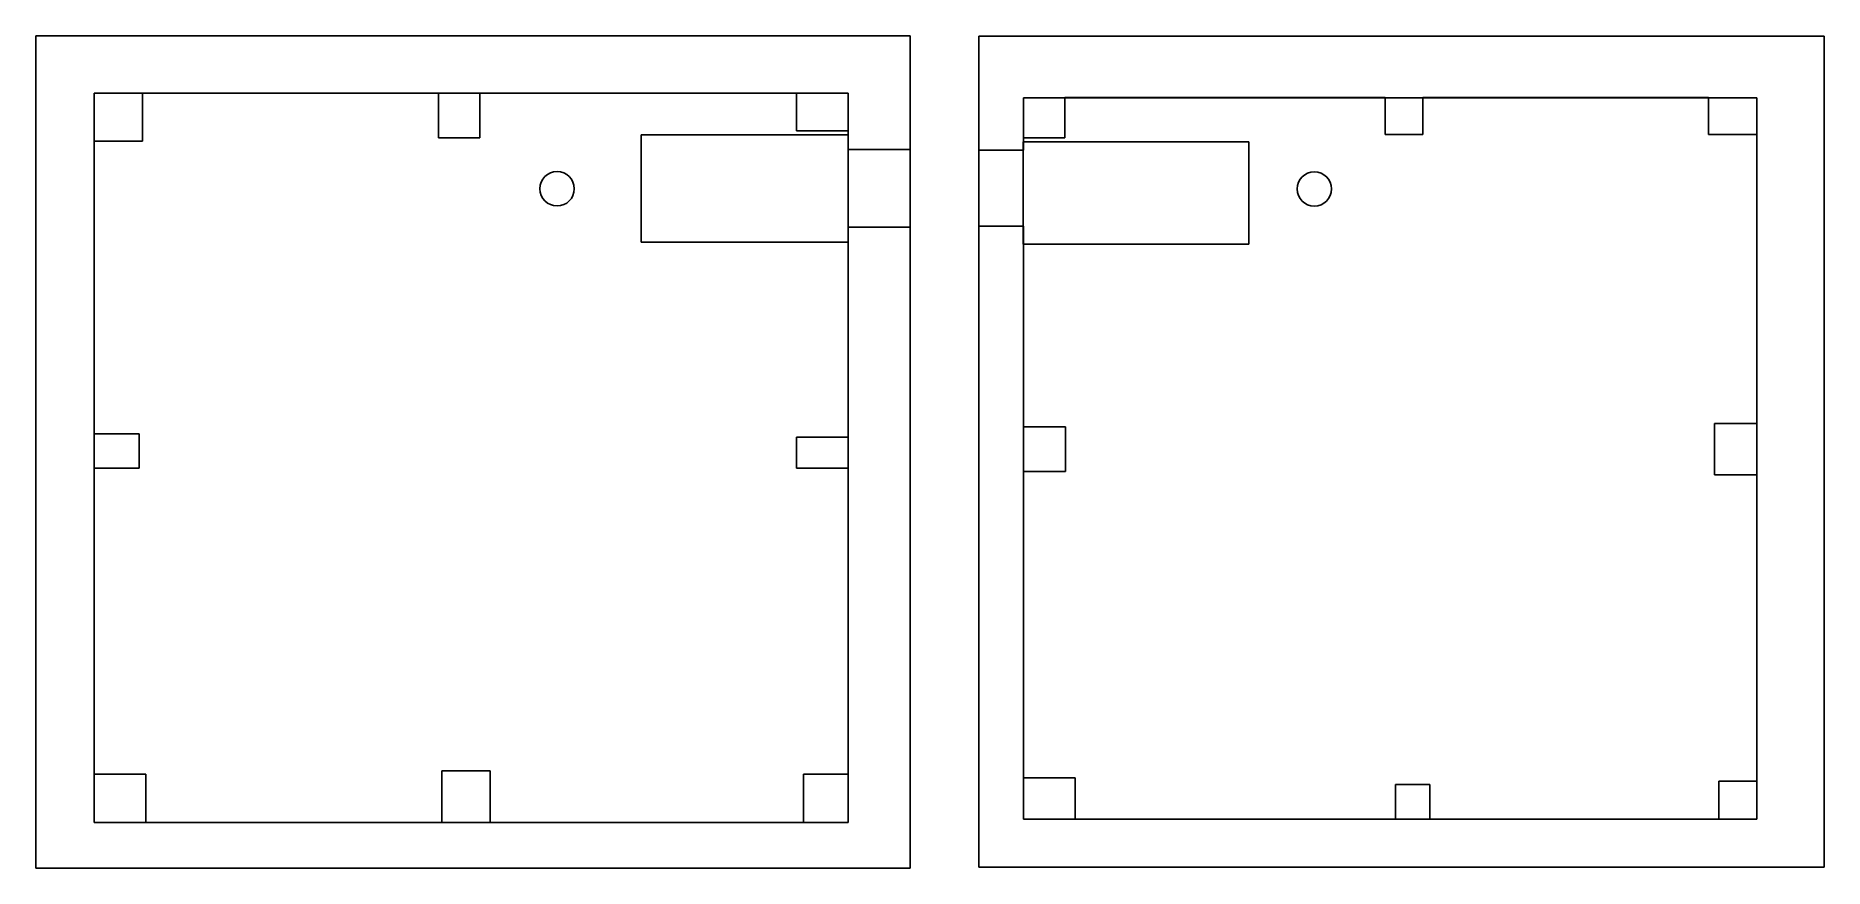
# Model space of a CAD drawing. Header units: millimetres. Extents: x 75 to 595, y -250 to -8.
import ezdxf

# ---------------------------------------------------------------- set-up
doc = ezdxf.new("R2010")
doc.units = ezdxf.units.MM
doc.layers.add('Body', color=7, linetype='CONTINUOUS')
doc.layers.add('Body001', color=7, linetype='CONTINUOUS')

msp = doc.modelspace()

# ---------------------------------------------------------------- linework, layer by layer
at = {"layer": 'Body'}
for p, q in [((75, -8.3431), (75, -8.3431, 22)), ((75, -8.3431), (329, -8.3431)), ((75, -8.3431, 22), (329, -8.3431, 22)), ((75, -8.3431), (75, -8.3431, 22)), ((75, -250.301), (75, -8.3431)), ((75, -250.301, 22), (75, -8.3431, 22)), ((75, -8.3431), (329, -8.3431)), ((75, -250.301), (75, -8.3431)), ((75, -8.3431, 22), (329, -8.3431, 22)), ((75, -250.301, 22), (75, -8.3431, 22)), ((329, -8.3431), (329, -8.3431, 22)), ((329, -8.3431), (329, -250.301)), ((329, -8.3431, 22), (329, -41.3938, 22)), ((329, -8.3431), (329, -8.3431, 22)), ((329, -8.3431), (329, -250.301)), ((329, -8.3431, 22), (329, -41.3938, 22)), ((92, -25, 22), (106, -25, 22)), ((92, -39, 22), (92, -25, 22)), ((92, -25, 22), (106, -25, 22)), ((92, -25, 11), (106, -25, 11)), ((92, -25, 22), (92, -25, 11)), ((92, -39, 22), (92, -25, 22)), ((92, -25, 22), (92, -25, 11)), ((92, -39, 11), (92, -25, 11)), ((92, -25, 11), (106, -25, 11)), ((92, -39, 11), (92, -25, 11)), ((106, -25, 22), (192, -25, 22)), ((106, -25, 22), (192, -25, 22)), ((106, -25, 11), (192, -25, 11)), ((106, -25, 22), (106, -25, 11)), ((106, -25, 22), (106, -25, 11)), ((106, -25, 5), (192, -25, 5)), ((106, -25, 5), (106, -39, 5)), ((106, -25, 11), (192, -25, 11)), ((106, -25, 5), (192, -25, 5)), ((106, -25, 11), (106, -25, 5)), ((106, -39, 11), (106, -25, 11)), ((106, -39, 11), (106, -25, 11)), ((106, -25, 5), (106, -39, 5)), ((106, -25, 11), (106, -25, 5)), ((192, -25, 22), (204, -25, 22)), ((192, -25, 22), (204, -25, 22)), ((192, -25, 11), (204, -25, 11)), ((192, -25, 22), (192, -25, 11)), ((192, -25, 22), (192, -25, 11)), ((192, -38, 5), (192, -25, 5)), ((192, -25, 11), (204, -25, 11)), ((192, -25, 11), (192, -38, 11)), ((192, -25, 11), (192, -25, 5)), ((192, -25, 11), (192, -38, 11)), ((192, -25, 11), (192, -25, 5)), ((192, -38, 5), (192, -25, 5)), ((204, -25, 22), (296, -25, 22)), ((204, -25, 22), (296, -25, 22)), ((204, -25, 11), (296, -25, 11)), ((204, -25, 22), (204, -25, 11)), ((204, -25, 22), (204, -25, 11)), ((204, -25, 5), (204, -38, 5)), ((204, -25, 5), (296, -25, 5)), ((204, -25, 11), (296, -25, 11)), ((204, -25, 5), (296, -25, 5)), ((204, -25, 11), (204, -25, 5)), ((204, -38, 11), (204, -25, 11)), ((204, -38, 11), (204, -25, 11)), ((204, -25, 5), (204, -38, 5)), ((204, -25, 11), (204, -25, 5)), ((296, -25, 22), (311, -25, 22)), ((296, -25, 22), (311, -25, 22)), ((296, -25, 11), (311, -25, 11)), ((296, -25, 22), (296, -25, 11)), ((296, -25, 22), (296, -25, 11)), ((296, -25, 5), (296, -36, 5)), ((296, -25, 11), (311, -25, 11)), ((296, -36, 11), (296, -25, 11)), ((296, -25, 11), (296, -25, 5)), ((296, -36, 11), (296, -25, 11)), ((296, -25, 5), (296, -36, 5)), ((296, -25, 11), (296, -25, 5)), ((311, -25, 22), (311, -36, 22)), ((311, -25, 22), (311, -36, 22)), ((311, -25, 11), (311, -36, 11)), ((311, -25, 22), (311, -25, 11)), ((311, -25, 22), (311, -25, 11)), ((311, -25, 11), (311, -36, 11)), ((296, -36, 5), (311, -36, 5)), ((311, -36, 11), (296, -36, 11)), ((311, -36, 11), (296, -36, 11)), ((296, -36, 5), (311, -36, 5)), ((296, -36, 11), (296, -36, 5)), ((296, -36, 11), (296, -36, 5)), ((311, -36, 22), (311, -41.3938, 22)), ((311, -36, 22), (311, -41.3938, 22)), ((311, -36, 11), (311, -41.3938, 11)), ((311, -36, 22), (311, -36, 11)), ((311, -36, 22), (311, -36, 11)), ((311, -36, 11), (311, -41.3938, 11)), ((311, -36, 5), (311, -37.1859, 5)), ((311, -36, 11), (311, -36, 5)), ((311, -36, 5), (311, -37.1859, 5)), ((311, -36, 11), (311, -36, 5)), ((92, -124, 22), (92, -39, 22)), ((92, -39, 22), (92, -39, 11)), ((92, -124, 22), (92, -39, 22)), ((92, -39, 22), (92, -39, 11)), ((92, -124, 11), (92, -39, 11)), ((92, -124, 5), (92, -39, 5)), ((106, -39, 5), (92, -39, 5)), ((92, -39, 11), (106, -39, 11)), ((92, -124, 11), (92, -39, 11)), ((92, -39, 11), (92, -39, 5)), ((92, -124, 5), (92, -39, 5)), ((92, -39, 11), (106, -39, 11)), ((92, -39, 11), (92, -39, 5)), ((106, -39, 5), (92, -39, 5)), ((106, -39, 11), (106, -39, 5)), ((106, -39, 11), (106, -39, 5)), ((204, -38, 5), (192, -38, 5)), ((192, -38, 11), (204, -38, 11)), ((192, -38, 11), (192, -38, 5)), ((192, -38, 11), (204, -38, 11)), ((192, -38, 11), (192, -38, 5)), ((204, -38, 5), (192, -38, 5)), ((204, -38, 11), (204, -38, 5)), ((204, -38, 11), (204, -38, 5)), ((250.887, -37.1859, 5), (311, -37.1859, 5)), ((250.887, -68.3809, 5), (250.887, -37.1859, 5)), ((250.887, -37.1859, 5), (250.887, -37.1859, 1)), ((250.887, -37.1859, 5), (311, -37.1859, 5)), ((250.887, -37.1859, 1), (311.069, -37.1859, 1)), ((250.887, -37.1859, 5), (250.887, -37.1859, 1)), ((250.887, -68.3809, 5), (250.887, -37.1859, 5)), ((250.887, -68.3809, 1), (250.887, -37.1859, 1)), ((250.887, -37.1859, 1), (311.069, -37.1859, 1)), ((250.887, -68.3809, 1), (250.887, -37.1859, 1)), ((311, -37.1859, 5), (311, -68.3809, 5)), ((311, -37.1859, 5), (311.069, -37.1859, 5)), ((311, -37.1859, 5), (311, -68.3809, 5)), ((311, -37.1859, 5), (311.069, -37.1859, 5)), ((329, -41.3938, 22), (311, -41.3938, 22)), ((311, -64, 6), (311, -41.3938, 6)), ((329, -41.3938, 6), (311, -41.3938, 6)), ((329, -41.3938, 22), (311, -41.3938, 22)), ((311, -41.3938, 22), (311, -41.3938, 11)), ((311, -41.3938, 11), (311, -41.3938, 6)), ((329, -41.3938, 6), (311, -41.3938, 6)), ((311, -41.3938, 22), (311, -41.3938, 11)), ((311, -41.3938, 11), (311, -41.3938, 6)), ((311, -64, 6), (311, -41.3938, 6)), ((311.069, -37.1859, 5), (311.069, -68.3809, 5)), ((311.069, -37.1859, 5), (311.069, -37.1859, 1)), ((311.069, -37.1859, 5), (311.069, -37.1859, 1)), ((311.069, -37.1859, 5), (311.069, -68.3809, 5)), ((311.069, -37.1859, 1), (311.069, -68.3809, 1)), ((311.069, -37.1859, 1), (311.069, -68.3809, 1)), ((329, -41.3938, 6), (329, -64, 6)), ((329, -41.3938, 6), (329, -41.3938, 22)), ((329, -41.3938, 6), (329, -64, 6)), ((329, -41.3938, 6), (329, -41.3938, 22)), ((221.463, -52.81), (221.463, -52.81, 5)), ((221.463, -52.81), (221.463, -52.81, 5)), ((311, -64, 22), (311, -125, 22)), ((311, -64, 22), (329, -64, 22)), ((311, -64, 22), (329, -64, 22)), ((311, -64, 6), (329, -64, 6)), ((311, -64, 6), (311, -64, 11)), ((311, -64, 11), (311, -64, 22)), ((311, -64, 6), (329, -64, 6)), ((311, -64, 22), (311, -125, 22)), ((311, -64, 11), (311, -125, 11)), ((311, -64, 11), (311, -64, 22)), ((311, -64, 6), (311, -64, 11)), ((311, -64, 11), (311, -125, 11)), ((329, -64, 22), (329, -250.301, 22)), ((329, -64, 22), (329, -64, 6)), ((329, -64, 22), (329, -250.301, 22)), ((329, -64, 22), (329, -64, 6)), ((311, -68.3809, 5), (250.887, -68.3809, 5)), ((250.887, -68.3809, 5), (250.887, -68.3809, 1)), ((250.887, -68.3809, 5), (250.887, -68.3809, 1)), ((311, -68.3809, 5), (250.887, -68.3809, 5)), ((311.069, -68.3809, 1), (250.887, -68.3809, 1)), ((311.069, -68.3809, 1), (250.887, -68.3809, 1)), ((311, -68.3809, 5), (311, -125, 5)), ((311, -68.3809, 5), (311, -125, 5)), ((311.069, -68.3809, 5), (311, -68.3809, 5)), ((311.069, -68.3809, 5), (311, -68.3809, 5)), ((311.069, -68.3809, 5), (311.069, -68.3809, 1)), ((311.069, -68.3809, 5), (311.069, -68.3809, 1)), ((92, -134, 22), (92, -124, 22)), ((92, -124, 22), (92, -124, 11)), ((92, -134, 22), (92, -124, 22)), ((92, -124, 22), (92, -124, 11)), ((92, -134, 11), (92, -124, 11)), ((92, -124, 5), (105, -124, 5)), ((92, -124, 11), (92, -124, 5)), ((105, -124, 11), (92, -124, 11)), ((92, -134, 11), (92, -124, 11)), ((105, -124, 11), (92, -124, 11)), ((92, -124, 5), (105, -124, 5)), ((92, -124, 11), (92, -124, 5)), ((105, -124, 5), (105, -134, 5)), ((105, -134, 11), (105, -124, 11)), ((105, -134, 11), (105, -124, 11)), ((105, -124, 5), (105, -134, 5)), ((105, -124, 11), (105, -124, 5)), ((105, -124, 11), (105, -124, 5)), ((296, -125, 5), (311, -125, 5)), ((296, -134, 5), (296, -125, 5)), ((296, -125, 11), (296, -134, 11)), ((311, -125, 11), (296, -125, 11)), ((311, -125, 11), (296, -125, 11)), ((296, -125, 5), (311, -125, 5)), ((296, -125, 11), (296, -125, 5)), ((296, -125, 11), (296, -134, 11)), ((296, -125, 11), (296, -125, 5)), ((296, -134, 5), (296, -125, 5)), ((311, -125, 22), (311, -134, 22)), ((311, -125, 22), (311, -134, 22)), ((311, -125, 11), (311, -134, 11)), ((311, -125, 22), (311, -125, 11)), ((311, -125, 22), (311, -125, 11)), ((311, -125, 11), (311, -125, 5)), ((311, -125, 11), (311, -134, 11)), ((311, -125, 11), (311, -125, 5)), ((92, -223, 22), (92, -134, 22)), ((92, -134, 22), (92, -134, 11)), ((92, -223, 22), (92, -134, 22)), ((92, -134, 22), (92, -134, 11)), ((92, -223, 11), (92, -134, 11)), ((92, -223, 5), (92, -134, 5)), ((105, -134, 5), (92, -134, 5)), ((92, -134, 11), (105, -134, 11)), ((92, -223, 11), (92, -134, 11)), ((92, -134, 11), (92, -134, 5)), ((92, -223, 5), (92, -134, 5)), ((92, -134, 11), (105, -134, 11)), ((92, -134, 11), (92, -134, 5)), ((105, -134, 5), (92, -134, 5)), ((105, -134, 11), (105, -134, 5)), ((105, -134, 11), (105, -134, 5)), ((311, -134, 5), (296, -134, 5)), ((296, -134, 11), (311, -134, 11)), ((296, -134, 11), (296, -134, 5)), ((296, -134, 11), (311, -134, 11)), ((296, -134, 11), (296, -134, 5)), ((311, -134, 5), (296, -134, 5)), ((311, -134, 22), (311, -223, 22)), ((311, -134, 22), (311, -223, 22)), ((311, -134, 11), (311, -223, 11)), ((311, -134, 22), (311, -134, 11)), ((311, -134, 22), (311, -134, 11)), ((311, -134, 5), (311, -223, 5)), ((311, -134, 11), (311, -223, 11)), ((311, -134, 5), (311, -223, 5)), ((311, -134, 11), (311, -134, 5)), ((311, -134, 11), (311, -134, 5)), ((92, -237, 22), (92, -223, 22)), ((92, -223, 22), (92, -223, 11)), ((92, -237, 22), (92, -223, 22)), ((92, -223, 22), (92, -223, 11)), ((92, -237, 11), (92, -223, 11)), ((107, -223, 5), (92, -223, 5)), ((92, -223, 11), (92, -223, 5)), ((92, -223, 11), (107, -223, 11)), ((92, -237, 11), (92, -223, 11)), ((92, -223, 11), (107, -223, 11)), ((92, -223, 11), (92, -223, 5)), ((107, -223, 5), (92, -223, 5)), ((107, -237, 5), (107, -223, 5)), ((107, -223, 11), (107, -237, 11)), ((107, -223, 11), (107, -237, 11)), ((107, -223, 11), (107, -223, 5)), ((107, -237, 5), (107, -223, 5)), ((107, -223, 11), (107, -223, 5)), ((193, -222, 5), (207, -222, 5)), ((193, -237, 5), (193, -222, 5)), ((193, -222, 11), (193, -237, 11)), ((207, -222, 11), (193, -222, 11)), ((207, -222, 11), (193, -222, 11)), ((193, -222, 5), (207, -222, 5)), ((193, -222, 11), (193, -222, 5)), ((193, -222, 11), (193, -237, 11)), ((193, -222, 11), (193, -222, 5)), ((193, -237, 5), (193, -222, 5)), ((207, -222, 5), (207, -237, 5)), ((207, -237, 11), (207, -222, 11)), ((207, -237, 11), (207, -222, 11)), ((207, -222, 5), (207, -237, 5)), ((207, -222, 11), (207, -222, 5)), ((207, -222, 11), (207, -222, 5)), ((298, -223, 5), (311, -223, 5)), ((298, -237, 5), (298, -223, 5)), ((298, -223, 11), (298, -237, 11)), ((311, -223, 11), (298, -223, 11)), ((311, -223, 11), (298, -223, 11)), ((298, -223, 5), (311, -223, 5)), ((298, -223, 11), (298, -223, 5)), ((298, -223, 11), (298, -237, 11)), ((298, -223, 11), (298, -223, 5)), ((298, -237, 5), (298, -223, 5)), ((311, -223, 22), (311, -237, 22)), ((311, -223, 22), (311, -237, 22)), ((311, -223, 11), (311, -237, 11)), ((311, -223, 22), (311, -223, 11)), ((311, -223, 22), (311, -223, 11)), ((311, -223, 11), (311, -237, 11)), ((311, -223, 11), (311, -223, 5)), ((311, -223, 11), (311, -223, 5)), ((107, -237, 22), (92, -237, 22)), ((92, -237, 22), (92, -237, 11)), ((107, -237, 22), (92, -237, 22)), ((92, -237, 22), (92, -237, 11)), ((107, -237, 11), (92, -237, 11)), ((107, -237, 11), (92, -237, 11)), ((193, -237, 22), (107, -237, 22)), ((107, -237, 22), (107, -237, 11)), ((193, -237, 22), (107, -237, 22)), ((107, -237, 22), (107, -237, 11)), ((193, -237, 11), (107, -237, 11)), ((193, -237, 5), (107, -237, 5)), ((193, -237, 11), (107, -237, 11)), ((107, -237, 11), (107, -237, 5)), ((193, -237, 5), (107, -237, 5)), ((107, -237, 11), (107, -237, 5)), ((207, -237, 22), (193, -237, 22)), ((193, -237, 22), (193, -237, 11)), ((207, -237, 22), (193, -237, 22)), ((193, -237, 22), (193, -237, 11)), ((207, -237, 11), (193, -237, 11)), ((193, -237, 11), (193, -237, 5)), ((207, -237, 11), (193, -237, 11)), ((193, -237, 11), (193, -237, 5)), ((298, -237, 22), (207, -237, 22)), ((207, -237, 22), (207, -237, 11)), ((298, -237, 22), (207, -237, 22)), ((207, -237, 22), (207, -237, 11)), ((298, -237, 11), (207, -237, 11)), ((298, -237, 5), (207, -237, 5)), ((298, -237, 11), (207, -237, 11)), ((207, -237, 11), (207, -237, 5)), ((298, -237, 5), (207, -237, 5)), ((207, -237, 11), (207, -237, 5)), ((311, -237, 22), (298, -237, 22)), ((298, -237, 22), (298, -237, 11)), ((311, -237, 22), (298, -237, 22)), ((298, -237, 22), (298, -237, 11)), ((311, -237, 11), (298, -237, 11)), ((298, -237, 11), (298, -237, 5)), ((311, -237, 11), (298, -237, 11)), ((298, -237, 11), (298, -237, 5)), ((311, -237, 22), (311, -237, 11)), ((311, -237, 22), (311, -237, 11)), ((75, -250.301), (75, -250.301, 22)), ((329, -250.301), (75, -250.301)), ((329, -250.301, 22), (75, -250.301, 22)), ((75, -250.301), (75, -250.301, 22)), ((329, -250.301), (75, -250.301)), ((329, -250.301, 22), (75, -250.301, 22)), ((329, -250.301), (329, -250.301, 22)), ((329, -250.301), (329, -250.301, 22))]:
    msp.add_line(p, q, dxfattribs=at)
msp.add_circle((226.463, -52.81), 5, dxfattribs=at)
msp.add_circle((226.463, -52.81), 5, dxfattribs=at)
msp.add_circle((226.463, -52.81), 5, dxfattribs=at)
msp.add_circle((226.463, -52.81), 5, dxfattribs=at)
at = {"layer": 'Body001'}
for p, q in [((349, -8.4853), (349, -8.4853, 22)), ((349, -8.4853), (594.599, -8.4853)), ((349, -8.4853, 22), (594.599, -8.4853, 22)), ((349, -250), (349, -8.4853)), ((349, -8.4853), (349, -8.4853, 22)), ((349, -41.5593, 22), (349, -8.4853, 22)), ((349, -8.4853), (594.599, -8.4853)), ((349, -250), (349, -8.4853)), ((349, -8.4853, 22), (594.599, -8.4853, 22)), ((349, -41.5593, 22), (349, -8.4853, 22)), ((594.599, -8.4853), (594.599, -8.4853, 22)), ((594.599, -8.4853), (594.599, -8.4853, 22)), ((594.599, -8.4853), (594.599, -250)), ((594.599, -8.4853, 22), (594.599, -250, 22)), ((594.599, -8.4853), (594.599, -250)), ((594.599, -8.4853, 22), (594.599, -250, 22)), ((362, -26.3527, 22), (575, -26.3527, 22)), ((362, -41.5593, 22), (362, -26.3527, 22)), ((362, -26.3527, 22), (362, -26.3527, 11)), ((362, -26.3527, 22), (575, -26.3527, 22)), ((362, -26.3527, 11), (374, -26.3527, 11)), ((362, -41.5593, 22), (362, -26.3527, 22)), ((362, -26.3527, 22), (362, -26.3527, 11)), ((362, -38, 11), (362, -26.3527, 11)), ((362, -26.3527, 11), (374, -26.3527, 11)), ((362, -38, 11), (362, -26.3527, 11)), ((374, -26.3176, 6), (374, -38, 6)), ((467, -26.3176, 6), (374, -26.3176, 6)), ((374, -26.3176, 11), (374, -26.3527, 11)), ((467, -26.3176, 11), (374, -26.3176, 11)), ((374, -26.3176, 11), (374, -26.3176, 6)), ((374, -26.3176, 11), (374, -26.3527, 11)), ((374, -26.3176, 6), (374, -38, 6)), ((374, -26.3176, 11), (374, -26.3176, 6)), ((467, -26.3176, 11), (374, -26.3176, 11)), ((467, -26.3176, 6), (374, -26.3176, 6)), ((374, -26.3527, 11), (467, -26.3527, 11)), ((374, -26.3527, 11), (374, -38, 11)), ((374, -26.3527, 11), (467, -26.3527, 11)), ((374, -26.3527, 11), (374, -38, 11)), ((467, -37, 6), (467, -26.3176, 6)), ((467, -26.3527, 11), (467, -26.3176, 11)), ((467, -26.3176, 11), (467, -26.3176, 6)), ((467, -26.3176, 11), (467, -26.3176, 6)), ((467, -26.3527, 11), (467, -26.3176, 11)), ((467, -37, 6), (467, -26.3176, 6)), ((467, -26.3527, 11), (478, -26.3527, 11)), ((467, -26.3527, 11), (478, -26.3527, 11)), ((467, -37, 11), (467, -26.3527, 11)), ((467, -37, 11), (467, -26.3527, 11)), ((478, -26.3176, 6), (478, -37, 6)), ((561, -26.3176, 6), (478, -26.3176, 6)), ((478, -26.3176, 11), (478, -26.3527, 11)), ((561, -26.3176, 11), (478, -26.3176, 11)), ((478, -26.3176, 11), (478, -26.3176, 6)), ((478, -26.3176, 11), (478, -26.3527, 11)), ((478, -26.3176, 6), (478, -37, 6)), ((478, -26.3176, 11), (478, -26.3176, 6)), ((561, -26.3176, 11), (478, -26.3176, 11)), ((561, -26.3176, 6), (478, -26.3176, 6)), ((478, -26.3527, 11), (561, -26.3527, 11)), ((478, -26.3527, 11), (478, -37, 11)), ((478, -26.3527, 11), (561, -26.3527, 11)), ((478, -26.3527, 11), (478, -37, 11)), ((561, -37, 6), (561, -26.3176, 6)), ((561, -26.3527, 11), (561, -26.3176, 11)), ((561, -26.3176, 11), (561, -26.3176, 6)), ((561, -26.3176, 11), (561, -26.3176, 6)), ((561, -26.3527, 11), (561, -26.3176, 11)), ((561, -37, 6), (561, -26.3176, 6)), ((561, -26.3527, 11), (575, -26.3527, 11)), ((561, -26.3527, 11), (575, -26.3527, 11)), ((561, -37, 11), (561, -26.3527, 11)), ((561, -37, 11), (561, -26.3527, 11)), ((575, -26.3527, 22), (575, -236, 22)), ((575, -26.3527, 22), (575, -26.3527, 11)), ((575, -26.3527, 22), (575, -236, 22)), ((575, -26.3527, 11), (575, -37, 11)), ((575, -26.3527, 22), (575, -26.3527, 11)), ((575, -26.3527, 11), (575, -37, 11)), ((349, -41.5593, 6), (349, -41.5593, 22)), ((349, -63.6529, 6), (349, -41.5593, 6)), ((349, -41.5593, 22), (362, -41.5593, 22)), ((349, -41.5593, 22), (362, -41.5593, 22)), ((349, -41.5593, 6), (361.819, -41.5593, 6)), ((349, -41.5593, 6), (349, -41.5593, 22)), ((349, -63.6529, 6), (349, -41.5593, 6)), ((349, -41.5593, 6), (361.819, -41.5593, 6)), ((361.819, -39.2002, 6), (362, -39.2002, 6)), ((361.819, -41.5593, 6), (361.819, -39.2002, 6)), ((361.819, -39.2002, 6), (361.819, -39.2002, 2)), ((361.819, -41.5593, 6), (361.819, -39.2002, 6)), ((361.819, -68.9229, 2), (361.819, -39.2002, 2)), ((361.819, -39.2002, 6), (361.819, -39.2002, 2)), ((361.819, -39.2002, 6), (362, -39.2002, 6)), ((361.819, -39.2002, 2), (427.387, -39.2002, 2)), ((361.819, -39.2002, 2), (427.387, -39.2002, 2)), ((361.819, -68.9229, 2), (361.819, -39.2002, 2)), ((361.819, -41.5593, 6), (362, -41.5593, 6)), ((361.819, -63.6529, 6), (361.819, -41.5593, 6)), ((361.819, -41.5593, 6), (362, -41.5593, 6)), ((361.819, -63.6529, 6), (361.819, -41.5593, 6)), ((362, -38, 11), (362, -41.5593, 11)), ((362, -38, 11), (362, -41.5593, 11)), ((362, -38, 6), (362, -39.2002, 6)), ((362, -38, 11), (362, -38, 6)), ((362, -38, 6), (362, -39.2002, 6)), ((374, -38, 6), (362, -38, 6)), ((374, -38, 11), (362, -38, 11)), ((362, -38, 11), (362, -38, 6)), ((374, -38, 11), (362, -38, 11)), ((374, -38, 6), (362, -38, 6)), ((362, -39.2002, 6), (362, -41.5593, 6)), ((362, -39.2002, 6), (362, -41.5593, 6)), ((362, -39.2002, 6), (427.387, -39.2002, 6)), ((362, -39.2002, 6), (427.387, -39.2002, 6)), ((362, -41.5593, 22), (362, -41.5593, 11)), ((362, -41.5593, 6), (362, -41.5593, 11)), ((362, -41.5593, 22), (362, -41.5593, 11)), ((362, -41.5593, 6), (362, -41.5593, 11)), ((374, -38, 11), (374, -38, 6)), ((374, -38, 11), (374, -38, 6)), ((427.387, -39.2002, 6), (427.387, -68.9229, 6)), ((427.387, -39.2002, 6), (427.387, -39.2002, 2)), ((427.387, -39.2002, 2), (427.387, -68.9229, 2)), ((427.387, -39.2002, 6), (427.387, -39.2002, 2)), ((427.387, -39.2002, 6), (427.387, -68.9229, 6)), ((427.387, -39.2002, 2), (427.387, -68.9229, 2)), ((478, -37, 6), (467, -37, 6)), ((478, -37, 11), (467, -37, 11)), ((467, -37, 11), (467, -37, 6)), ((467, -37, 11), (467, -37, 6)), ((478, -37, 11), (467, -37, 11)), ((478, -37, 6), (467, -37, 6)), ((478, -37, 11), (478, -37, 6)), ((478, -37, 11), (478, -37, 6)), ((575, -37, 6), (561, -37, 6)), ((575, -37, 11), (561, -37, 11)), ((561, -37, 11), (561, -37, 6)), ((561, -37, 11), (561, -37, 6)), ((575, -37, 11), (561, -37, 11)), ((575, -37, 6), (561, -37, 6)), ((575, -121, 11), (575, -37, 11)), ((575, -121, 6), (575, -37, 6)), ((575, -37, 11), (575, -37, 6)), ((575, -121, 11), (575, -37, 11)), ((575, -121, 6), (575, -37, 6)), ((575, -37, 11), (575, -37, 6)), ((441.466, -52.8634), (441.466, -52.8634, 6)), ((441.466, -52.8634), (441.466, -52.8634, 6)), ((349, -63.6529, 22), (349, -63.6529, 6)), ((349, -250, 22), (349, -63.6529, 22)), ((349, -250, 22), (349, -63.6529, 22)), ((362, -63.6529, 22), (349, -63.6529, 22)), ((361.819, -63.6529, 6), (349, -63.6529, 6)), ((362, -63.6529, 22), (349, -63.6529, 22)), ((349, -63.6529, 22), (349, -63.6529, 6)), ((361.819, -63.6529, 6), (349, -63.6529, 6)), ((362, -63.6529, 6), (361.819, -63.6529, 6)), ((361.819, -68.9229, 6), (361.819, -63.6529, 6)), ((362, -63.6529, 6), (361.819, -63.6529, 6)), ((361.819, -68.9229, 6), (361.819, -63.6529, 6)), ((362, -236, 22), (362, -63.6529, 22)), ((362, -63.6529, 11), (362, -63.6529, 6)), ((362, -63.6529, 11), (362, -63.6529, 22)), ((362, -236, 22), (362, -63.6529, 22)), ((362, -63.6529, 11), (362, -63.6529, 22)), ((362, -63.6529, 11), (362, -122, 11)), ((362, -63.6529, 6), (362, -68.9229, 6)), ((362, -63.6529, 11), (362, -122, 11)), ((362, -63.6529, 6), (362, -68.9229, 6)), ((362, -63.6529, 11), (362, -63.6529, 6)), ((361.819, -68.9229, 6), (361.819, -68.9229, 2)), ((362, -68.9229, 6), (361.819, -68.9229, 6)), ((361.819, -68.9229, 6), (361.819, -68.9229, 2)), ((362, -68.9229, 6), (361.819, -68.9229, 6)), ((427.387, -68.9229, 2), (361.819, -68.9229, 2)), ((427.387, -68.9229, 2), (361.819, -68.9229, 2)), ((362, -68.9229, 6), (362, -122, 6)), ((362, -68.9229, 6), (362, -122, 6)), ((427.387, -68.9229, 6), (362, -68.9229, 6)), ((427.387, -68.9229, 6), (362, -68.9229, 6)), ((427.387, -68.9229, 6), (427.387, -68.9229, 2)), ((427.387, -68.9229, 6), (427.387, -68.9229, 2)), ((362, -135, 11), (362, -122, 11)), ((362, -122, 11), (362, -122, 6)), ((362, -122, 6), (374.202, -122, 6)), ((362, -122, 11), (374.202, -122, 11)), ((362, -135, 11), (362, -122, 11)), ((362, -122, 11), (362, -122, 6)), ((362, -122, 11), (374.202, -122, 11)), ((362, -122, 6), (374.202, -122, 6)), ((374.202, -122, 6), (374.202, -135, 6)), ((374.202, -122, 11), (374.202, -135, 11)), ((374.202, -122, 11), (374.202, -122, 6)), ((374.202, -122, 11), (374.202, -122, 6)), ((374.202, -122, 11), (374.202, -135, 11)), ((374.202, -122, 6), (374.202, -135, 6)), ((562.753, -121, 6), (575, -121, 6)), ((562.753, -136, 6), (562.753, -121, 6)), ((562.753, -136, 11), (562.753, -121, 11)), ((562.753, -121, 11), (575, -121, 11)), ((562.753, -121, 11), (562.753, -121, 6)), ((562.753, -121, 11), (575, -121, 11)), ((562.753, -121, 6), (575, -121, 6)), ((562.753, -121, 11), (562.753, -121, 6)), ((562.753, -136, 11), (562.753, -121, 11)), ((562.753, -136, 6), (562.753, -121, 6)), ((575, -121, 11), (575, -136, 11)), ((575, -121, 11), (575, -121, 6)), ((575, -121, 11), (575, -136, 11)), ((575, -121, 11), (575, -121, 6)), ((362, -135, 11), (362, -224, 11)), ((362, -135, 6), (362, -224, 6)), ((374.202, -135, 6), (362, -135, 6)), ((374.202, -135, 11), (362, -135, 11)), ((362, -135, 11), (362, -135, 6)), ((362, -135, 11), (362, -224, 11)), ((362, -135, 6), (362, -224, 6)), ((362, -135, 11), (362, -135, 6)), ((374.202, -135, 11), (362, -135, 11)), ((374.202, -135, 6), (362, -135, 6)), ((374.202, -135, 11), (374.202, -135, 6)), ((374.202, -135, 11), (374.202, -135, 6)), ((575, -136, 6), (562.753, -136, 6)), ((575, -136, 11), (562.753, -136, 11)), ((562.753, -136, 11), (562.753, -136, 6)), ((562.753, -136, 11), (562.753, -136, 6)), ((575, -136, 11), (562.753, -136, 11)), ((575, -136, 6), (562.753, -136, 6)), ((575, -225, 11), (575, -136, 11)), ((575, -225, 6), (575, -136, 6)), ((575, -136, 11), (575, -136, 6)), ((575, -225, 11), (575, -136, 11)), ((575, -225, 6), (575, -136, 6)), ((575, -136, 11), (575, -136, 6)), ((362, -236, 11), (362, -224, 11)), ((377, -224, 6), (362, -224, 6)), ((362, -224, 11), (362, -224, 6)), ((377, -224, 11), (362, -224, 11)), ((362, -236, 11), (362, -224, 11)), ((362, -224, 11), (362, -224, 6)), ((377, -224, 11), (362, -224, 11)), ((377, -224, 6), (362, -224, 6)), ((377, -236, 6), (377, -224, 6)), ((377, -236, 11), (377, -224, 11)), ((377, -224, 11), (377, -224, 6)), ((377, -236, 11), (377, -224, 11)), ((377, -236, 6), (377, -224, 6)), ((377, -224, 11), (377, -224, 6)), ((480, -226, 6), (470, -226, 6)), ((470, -226, 6), (470, -236, 6)), ((470, -226, 11), (470, -236, 11)), ((480, -226, 11), (470, -226, 11)), ((470, -226, 11), (470, -226, 6)), ((480, -226, 11), (470, -226, 11)), ((480, -226, 6), (470, -226, 6)), ((470, -226, 11), (470, -226, 6)), ((470, -226, 11), (470, -236, 11)), ((470, -226, 6), (470, -236, 6)), ((480, -236, 6), (480, -226, 6)), ((480, -236, 11), (480, -226, 11)), ((480, -226, 11), (480, -226, 6)), ((480, -236, 11), (480, -226, 11)), ((480, -236, 6), (480, -226, 6)), ((480, -226, 11), (480, -226, 6)), ((564, -225, 6), (575, -225, 6)), ((564, -236, 6), (564, -225, 6)), ((564, -236, 11), (564, -225, 11)), ((564, -225, 11), (575, -225, 11)), ((564, -225, 11), (564, -225, 6)), ((564, -225, 11), (575, -225, 11)), ((564, -225, 6), (575, -225, 6)), ((564, -225, 11), (564, -225, 6)), ((564, -236, 11), (564, -225, 11)), ((564, -236, 6), (564, -225, 6)), ((575, -225, 11), (575, -236, 11)), ((575, -225, 11), (575, -236, 11)), ((575, -225, 11), (575, -225, 6)), ((575, -225, 11), (575, -225, 6)), ((575, -236, 22), (362, -236, 22)), ((362, -236, 22), (362, -236, 11)), ((362, -236, 22), (362, -236, 11)), ((575, -236, 22), (362, -236, 22)), ((377, -236, 11), (362, -236, 11)), ((377, -236, 11), (362, -236, 11)), ((377, -236, 11), (470, -236, 11)), ((377, -236, 6), (470, -236, 6)), ((377, -236, 11), (377, -236, 6)), ((377, -236, 11), (470, -236, 11)), ((377, -236, 6), (470, -236, 6)), ((377, -236, 11), (377, -236, 6)), ((480, -236, 11), (470, -236, 11)), ((480, -236, 11), (470, -236, 11)), ((470, -236, 11), (470, -236, 6)), ((470, -236, 11), (470, -236, 6)), ((480, -236, 11), (564, -236, 11)), ((480, -236, 6), (564, -236, 6)), ((480, -236, 11), (480, -236, 6)), ((480, -236, 11), (564, -236, 11)), ((480, -236, 6), (564, -236, 6)), ((480, -236, 11), (480, -236, 6)), ((575, -236, 11), (564, -236, 11)), ((575, -236, 11), (564, -236, 11)), ((564, -236, 11), (564, -236, 6)), ((564, -236, 11), (564, -236, 6)), ((575, -236, 22), (575, -236, 11)), ((575, -236, 22), (575, -236, 11)), ((349, -250), (349, -250, 22)), ((594.599, -250), (349, -250)), ((594.599, -250, 22), (349, -250, 22)), ((349, -250), (349, -250, 22)), ((594.599, -250), (349, -250)), ((594.599, -250, 22), (349, -250, 22)), ((594.599, -250), (594.599, -250, 22)), ((594.599, -250), (594.599, -250, 22))]:
    msp.add_line(p, q, dxfattribs=at)
msp.add_circle((446.466, -52.8634), 5, dxfattribs=at)
msp.add_circle((446.466, -52.8634), 5, dxfattribs=at)
msp.add_circle((446.466, -52.8634), 5, dxfattribs=at)
msp.add_circle((446.466, -52.8634), 5, dxfattribs=at)

doc.saveas('drawing.dxf')
